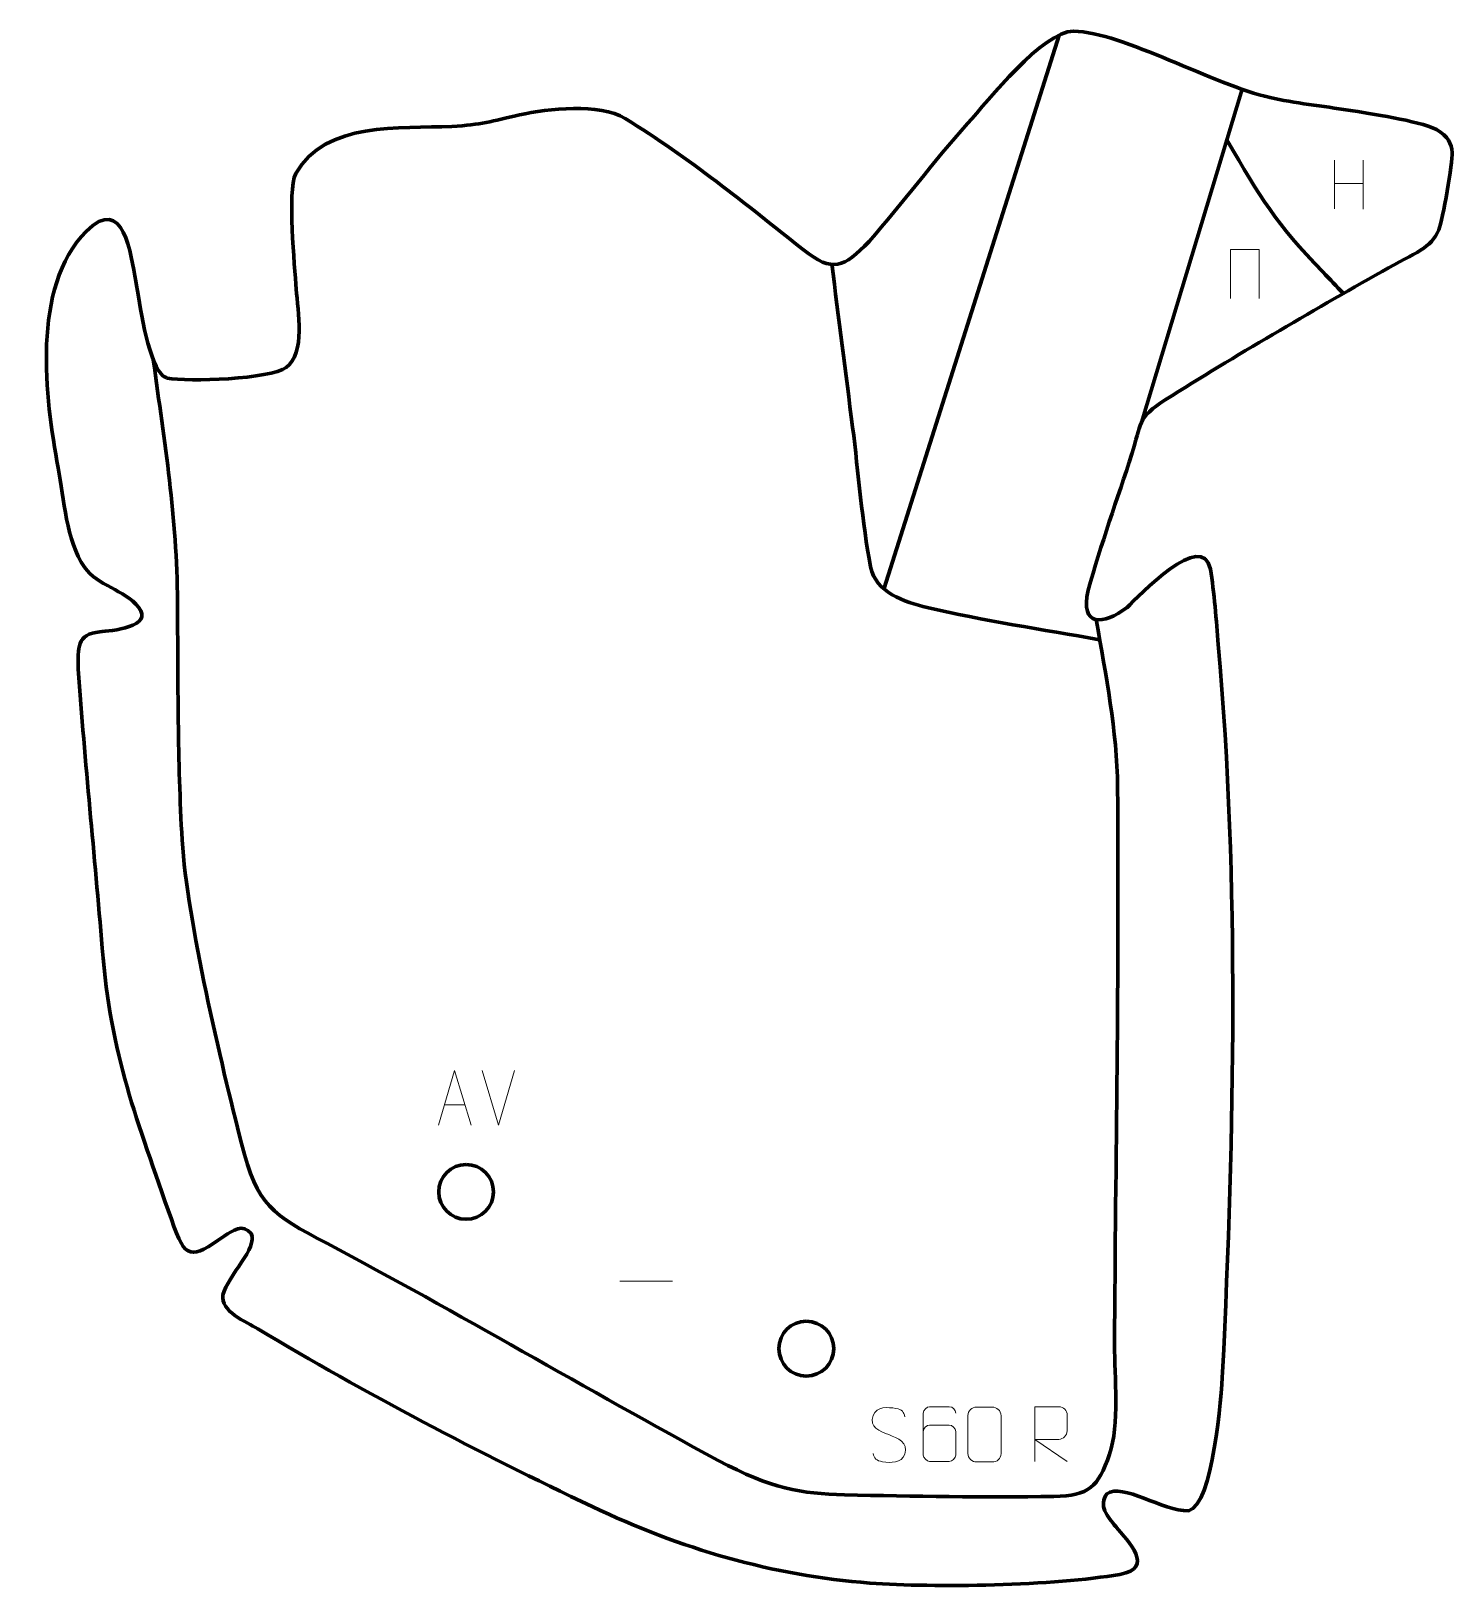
# Model space of a CAD drawing. Header units: millimetres. Extents: x 914 to 1562, y 132 to 841.
import ezdxf

# ---------------------------------------------------------------- set-up
doc = ezdxf.new("R2010")
doc.units = ezdxf.units.MM
doc.header["$MEASUREMENT"] = 0
doc.layers.add('layer 1', color=7, linetype='Continuous')
doc.layers.add('layer 2', color=7, linetype='Continuous')

msp = doc.modelspace()

# ---------------------------------------------------------------- linework, layer by layer
at = {"layer": 'layer 1', "color": 142, "lineweight": 200}
for centre in [(1111.9085, 311.9858), (1266.9547, 240.5483)]:
    msp.add_ellipse(centre, major_axis=(0, 12.5), ratio=1, dxfattribs=at)
at = {"layer": 'layer 1', "color": 140, "lineweight": 158}
for points in [[(1302.4754, 587.0877), (1302.4754, 587.0877), (1382.1575, 839.2181), (1382.1575, 839.2181)], [(1419.7282, 662.7129), (1419.7282, 662.7129), (1465.5223, 814.5363), (1465.5223, 814.5363)]]:
    msp.add_open_spline(points, degree=3, dxfattribs=at)
for points, knots in [([(1458.5885, 791.5483), (1474.1893, 764.8013), (1480.5252, 753.8922), (1502.4405, 731.1306), (1502.4405, 731.1306), (1505.5407, 727.9107), (1508.6373, 724.6908), (1511.7182, 721.4523)], [0, 0, 0, 0, 0.33333333, 0.33333333, 0.33333333, 0.33333333, 1, 1, 1, 1]), ([(1400.5836, 563.6632), (1374.7573, 568.2949), (1347.414, 572.3468), (1321.9915, 578.3794), (1321.9915, 578.3794), (1311.6838, 580.8253), (1298.5013, 585.1124), (1296.235, 596.8938), (1296.235, 596.8938), (1292.3761, 616.9532), (1290.6844, 640.0045), (1288.0541, 660.5371), (1288.0541, 660.5371), (1284.8626, 685.3756), (1281.6961, 710.2182), (1278.552, 735.0629)], [0, 0, 0, 0, 0.2, 0.2, 0.2, 0.2, 0.4, 0.4, 0.4, 0.4, 0.6, 0.6, 0.6, 0.6, 1, 1, 1, 1]), ([(969.3451, 691.2117), (974.5193, 653.092), (980.1108, 619.6718), (980.3635, 580.8214), (980.3635, 580.8214), (980.5992, 544.5743), (980.4148, 508.5482), (982.4652, 472.3273), (982.4652, 472.3273), (984.8796, 434.9724), (1000.2036, 370.9884), (1009.5325, 334.032), (1009.5325, 334.032), (1016.7402, 305.6184), (1023.4546, 301.7127), (1048.3982, 288.553), (1048.3982, 288.553), (1108.4066, 256.8943), (1166.9388, 221.8793), (1226.787, 189.6307), (1226.787, 189.6307), (1250.9795, 176.6187), (1264.6728, 174.4213), (1284.2929, 173.9538), (1284.2929, 173.9538), (1315.8909, 173.201), (1348.2706, 172.6544), (1379.8059, 173.2302), (1379.8059, 173.2302), (1395.9613, 173.5908), (1399.8387, 177.2004), (1405.1222, 192.4465), (1405.1222, 192.4465), (1409.7206, 205.7158), (1407.3623, 227.6637), (1407.4359, 242.3167), (1407.4359, 242.3167), (1407.8608, 326.9859), (1409.5705, 411.4395), (1408.8092, 496.156), (1408.8092, 496.156), (1408.5615, 522.735), (1403.4804, 546.841), (1399.0674, 572.828)], [0, 0, 0, 0, 0.08333333, 0.08333333, 0.08333333, 0.08333333, 0.16666667, 0.16666667, 0.16666667, 0.16666667, 0.25, 0.25, 0.25, 0.25, 0.33333333, 0.33333333, 0.33333333, 0.33333333, 0.41666667, 0.41666667, 0.41666667, 0.41666667, 0.5, 0.5, 0.5, 0.5, 0.58333333, 0.58333333, 0.58333333, 0.58333333, 0.66666667, 0.66666667, 0.66666667, 0.66666667, 0.75, 0.75, 0.75, 0.75, 0.83333333, 0.83333333, 0.83333333, 0.83333333, 1, 1, 1, 1])]:
    msp.add_open_spline(points, degree=3, knots=knots, dxfattribs=at)
at = {"layer": 'layer 1', "color": 250, "lineweight": 9}
for points in [[(1507.5956, 782.2019), (1507.5956, 782.2019), (1507.5956, 760.0092), (1507.5956, 760.0092)], [(1520.7113, 782.2019), (1520.7113, 782.2019), (1520.7113, 759.8516), (1520.7113, 759.8516)], [(1507.6131, 771.5595), (1507.6131, 771.5595), (1520.7113, 771.5595), (1520.7113, 771.5595)], [(1126.6132, 342.4089), (1126.6132, 342.4089), (1119.2914, 367.3625), (1119.2914, 367.3625)], [(1133.9351, 367.3625), (1133.9351, 367.3625), (1126.6133, 342.4089), (1126.6133, 342.4089)], [(1101.9763, 351.6656), (1101.9763, 351.6656), (1111.472, 351.6656), (1111.472, 351.6656)], [(1182.033, 271.2322), (1182.033, 271.2322), (1206.011, 271.2322), (1206.011, 271.2322)]]:
    msp.add_open_spline(points, degree=3, dxfattribs=at)
for points, knots in [([(1460.2484, 719.1094), (1460.2484, 719.1094), (1460.2484, 741.4597), (1460.2484, 741.4597), (1460.2484, 741.4597), (1460.2484, 741.4597), (1473.3667, 741.4597), (1473.3667, 741.4597), (1473.3667, 741.4597), (1473.3667, 741.4597), (1473.3667, 719.1094), (1473.3667, 719.1094)], [0, 0, 0, 0, 0.25, 0.25, 0.25, 0.25, 0.5, 0.5, 0.5, 0.5, 1, 1, 1, 1]), ([(1099.2537, 342.4162), (1099.2537, 342.4162), (1106.6247, 367.3697), (1106.6247, 367.3697), (1106.6247, 367.3697), (1106.6247, 367.3697), (1114.1946, 342.4162), (1114.1946, 342.4162)], [0, 0, 0, 0, 0.33333333, 0.33333333, 0.33333333, 0.33333333, 1, 1, 1, 1]), ([(1304.5884, 201.3547), (1300.3401, 202.8251), (1295.432, 204.6209), (1297.4371, 210.1412), (1297.4371, 210.1412), (1298.9406, 214.2811), (1304.1542, 213.8926), (1307.7578, 213.2915), (1307.7578, 213.2915), (1310.6184, 212.8143), (1311.4831, 211.6011), (1311.7937, 209.517)], [0, 0, 0, 0, 0.25, 0.25, 0.25, 0.25, 0.5, 0.5, 0.5, 0.5, 1, 1, 1, 1]), ([(1335.045, 211.1206), (1335.0209, 212.4601), (1333.6647, 214.1133), (1332.0928, 214.079), (1332.0928, 214.079), (1329.108, 214.0787), (1326.1228, 214.0787), (1323.1374, 214.079), (1323.1374, 214.079), (1321.9183, 214.0939), (1320.1901, 212.6563), (1320.1851, 211.1206), (1320.1851, 211.1206), (1320.1854, 204.7601), (1320.1854, 198.3993), (1320.1851, 192.0386), (1320.1851, 192.0386), (1320.1898, 190.8757), (1321.9183, 189.1046), (1323.1374, 189.0802), (1323.1374, 189.0802), (1326.1228, 189.0805), (1329.108, 189.0805), (1332.0928, 189.0802), (1332.0928, 189.0802), (1333.3709, 189.124), (1335.0406, 190.7385), (1335.045, 192.0386), (1335.045, 192.0386), (1335.045, 195.6219), (1335.045, 199.205), (1335.045, 202.7877), (1335.045, 202.7877), (1335.0065, 204.2659), (1333.4238, 205.6988), (1332.0928, 205.6968), (1332.0928, 205.6968), (1329.108, 205.6971), (1326.1228, 205.6971), (1323.1374, 205.6968), (1323.1374, 205.6968), (1321.8079, 205.7018), (1320.1649, 204.1945), (1320.2066, 202.766)], [0, 0, 0, 0, 0.08333333, 0.08333333, 0.08333333, 0.08333333, 0.16666667, 0.16666667, 0.16666667, 0.16666667, 0.25, 0.25, 0.25, 0.25, 0.33333333, 0.33333333, 0.33333333, 0.33333333, 0.41666667, 0.41666667, 0.41666667, 0.41666667, 0.5, 0.5, 0.5, 0.5, 0.58333333, 0.58333333, 0.58333333, 0.58333333, 0.66666667, 0.66666667, 0.66666667, 0.66666667, 0.75, 0.75, 0.75, 0.75, 0.83333333, 0.83333333, 0.83333333, 0.83333333, 1, 1, 1, 1]), ([(1344.5593, 213.8758), (1346.9254, 213.8758), (1349.2919, 213.8758), (1351.6584, 213.8758), (1351.6584, 213.8758), (1353.6389, 213.9114), (1355.6649, 212.4171), (1355.692, 209.975), (1355.692, 209.975), (1355.6916, 204.2176), (1355.6916, 198.4598), (1355.692, 192.7016), (1355.692, 192.7016), (1355.5499, 190.374), (1353.8435, 188.8917), (1351.6584, 188.8809), (1351.6584, 188.8809), (1349.286, 188.8813), (1346.9136, 188.8813), (1344.5416, 188.8809), (1344.5416, 188.8809), (1342.5831, 188.7753), (1340.5767, 190.6632), (1340.5881, 192.6842), (1340.5881, 192.6842), (1340.5885, 198.4648), (1340.5885, 204.2451), (1340.5881, 210.0249), (1340.5881, 210.0249), (1340.5924, 212.1669), (1342.3695, 213.8894), (1344.5593, 213.8758)], [0, 0, 0, 0, 0.11111111, 0.11111111, 0.11111111, 0.11111111, 0.22222222, 0.22222222, 0.22222222, 0.22222222, 0.33333333, 0.33333333, 0.33333333, 0.33333333, 0.44444444, 0.44444444, 0.44444444, 0.44444444, 0.55555556, 0.55555556, 0.55555556, 0.55555556, 0.66666667, 0.66666667, 0.66666667, 0.66666667, 0.77777778, 0.77777778, 0.77777778, 0.77777778, 1, 1, 1, 1]), ([(1371.165, 189.0887), (1371.165, 189.0887), (1371.165, 214.0422), (1371.165, 214.0422), (1371.165, 214.0422), (1374.7598, 214.0422), (1378.3553, 214.0422), (1381.9505, 214.0422), (1381.9505, 214.0422), (1384.2758, 214.0045), (1385.8331, 212.5145), (1385.829, 210.1481), (1385.829, 210.1481), (1385.8286, 208.1126), (1385.8286, 205.0532), (1385.829, 203.0172), (1385.829, 203.0172), (1385.8225, 201.1417), (1384.0102, 199.1999), (1382.0007, 199.1808), (1382.0007, 199.1808), (1382.0007, 199.1808), (1371.165, 199.1808), (1371.165, 199.1808), (1371.165, 199.1808), (1371.165, 199.1808), (1385.8197, 189.0887), (1385.8197, 189.0887)], [0, 0, 0, 0, 0.125, 0.125, 0.125, 0.125, 0.25, 0.25, 0.25, 0.25, 0.375, 0.375, 0.375, 0.375, 0.5, 0.5, 0.5, 0.5, 0.625, 0.625, 0.625, 0.625, 0.75, 0.75, 0.75, 0.75, 1, 1, 1, 1]), ([(1304.5884, 201.3546), (1308.607, 199.7079), (1313.6365, 197.8196), (1311.8025, 192.4593), (1311.8025, 192.4593), (1310.3427, 188.1929), (1305.4319, 188.4496), (1301.7058, 189.0043), (1301.7058, 189.0043), (1298.9558, 189.4141), (1297.7349, 190.6276), (1297.3569, 192.7398)], [0, 0, 0, 0, 0.25, 0.25, 0.25, 0.25, 0.5, 0.5, 0.5, 0.5, 1, 1, 1, 1])]:
    msp.add_open_spline(points, degree=3, knots=knots, dxfattribs=at)
at = {"layer": 'layer 2', "color": 242, "lineweight": 158}
msp.add_open_spline([(975.7244, 682.89), (985.0666, 681.0533), (1022.8143, 682.3602), (1029.9391, 687.726), (1029.9391, 687.726), (1038.7811, 694.385), (1035.2077, 713.3757), (1034.5237, 723.3784), (1034.5237, 723.3784), (1033.7763, 734.2447), (1030.3499, 767.695), (1034.2461, 776.1029), (1034.2461, 776.1029), (1048.0433, 800.1185), (1081.6473, 796.4432), (1105.3936, 797.5956), (1105.3936, 797.5956), (1118.9744, 798.3486), (1123.3853, 799.9677), (1136.1747, 802.8183), (1136.1747, 802.8183), (1149.4905, 805.672), (1172.4167, 808.422), (1184.4643, 801.2027), (1184.4643, 801.2027), (1213.7274, 783.0327), (1238.8147, 762.6667), (1265.6597, 741.3642), (1265.6597, 741.3642), (1279.1119, 730.6894), (1283.8734, 733.2578), (1295.5567, 745.1418), (1295.5567, 745.1418), (1310.9954, 762.7809), (1324.6522, 781.3188), (1340.4493, 798.848), (1340.4493, 798.848), (1349.7699, 809.4098), (1374.789, 841.0017), (1388.7722, 841.0156), (1388.7722, 841.0156), (1411.0729, 840.4916), (1452.8977, 816.4822), (1478.3028, 810.73), (1478.3028, 810.73), (1489.1137, 808.2822), (1502.7891, 806.764), (1513.9618, 804.9992), (1513.9618, 804.9992), (1524.2159, 803.3795), (1545.1076, 800.2932), (1554.2323, 796.2333), (1554.2323, 796.2333), (1559.3204, 793.065), (1561.0684, 789.6033), (1561.3212, 785.7497), (1561.3212, 785.7497), (1561.6148, 781.2743), (1556.9264, 754.7904), (1555.1701, 750.5105), (1555.1701, 750.5105), (1551.6581, 741.9523), (1545.1606, 740.4776), (1529.3851, 731.5237), (1529.3851, 731.5237), (1496.3634, 712.7811), (1462.5612, 693.209), (1430.4954, 672.9235), (1430.4954, 672.9235), (1417.7223, 664.843), (1419.5711, 661.8776), (1415.3202, 648.3503), (1415.3202, 648.3503), (1408.7359, 627.8029), (1401.1033, 606.9115), (1395.4231, 586.1586), (1395.4231, 586.1586), (1391.5439, 569.3966), (1402.3101, 570.1428), (1413.1086, 578.3834), (1413.1086, 578.3834), (1418.291, 583.2455), (1447.7828, 614.4327), (1451.0834, 595.7328), (1451.0834, 595.7328), (1452.8638, 585.6457), (1453.8076, 571.8464), (1454.7247, 561.4967), (1454.7247, 561.4967), (1464.3899, 452.2789), (1461.9591, 339.3583), (1456.6994, 229.8247), (1456.6994, 229.8247), (1455.9987, 219.0798), (1452.3784, 169.2503), (1441.1293, 166.6293), (1441.1293, 166.6293), (1429.4832, 166.5166), (1410.8768, 179.5266), (1403.9571, 174.3781), (1403.9571, 174.3781), (1399.7945, 169.2043), (1404.3973, 163.7398), (1407.9494, 159.5033), (1407.9494, 159.5033), (1413.7772, 152.5527), (1425.9598, 140.5321), (1409.8433, 137.6802), (1409.8433, 137.6802), (1380.3237, 132.4567), (1325.1493, 131.5144), (1295.9302, 133.7095), (1295.9302, 133.7095), (1251.6501, 137.0359), (1209.3457, 149.4321), (1169.3846, 168.5331), (1169.3846, 168.5331), (1117.6521, 193.1894), (1066.0464, 219.9897), (1016.9761, 249.6369), (1016.9761, 249.6369), (1011.7982, 252.6284), (999.7098, 257.5938), (1001.0647, 265.0237), (1001.0647, 265.0237), (1003.3873, 274.0646), (1017.2364, 286.4064), (1013.9235, 293.0307), (1013.9235, 293.0307), (1010.0426, 297.6729), (1005.8449, 294.5254), (1001.5933, 291.7555), (1001.5933, 291.7555), (986.4883, 281.4824), (984.1391, 280.3579), (977.5833, 299.4925), (977.5833, 299.4925), (961.8123, 344.9025), (949.9968, 373.9317), (946.0547, 423.0315), (946.0547, 423.0315), (942.6218, 465.3902), (938.1364, 507.8732), (935.1578, 550.2217), (935.1578, 550.2217), (934.8804, 559.8699), (934.4767, 566.2763), (945.0355, 567.2408), (945.0355, 567.2408), (949.803, 567.6763), (969.8341, 569.4121), (962.6409, 578.4258), (962.6409, 578.4258), (956.093, 586.6309), (944.0208, 588.0423), (937.9579, 596.7236), (937.9579, 596.7236), (929.5608, 608.7472), (928.6951, 627.8141), (926.0013, 642.0482), (926.0013, 642.0482), (920.0263, 673.918), (913.6677, 724.3263), (938.7593, 749.7398), (938.7593, 749.7398), (955.808, 767.0072), (959.1936, 738.9278), (961.3571, 727.0852), (961.3571, 727.0852), (963.2076, 716.9557), (966.4341, 692.2893), (972.8938, 684.7904), (972.8938, 684.7904), (973.8794, 683.7652), (974.4521, 683.4463), (975.7244, 682.89)], degree=3, knots=[0, 0, 0, 0, 0.02222222, 0.02222222, 0.02222222, 0.02222222, 0.04444444, 0.04444444, 0.04444444, 0.04444444, 0.06666667, 0.06666667, 0.06666667, 0.06666667, 0.08888889, 0.08888889, 0.08888889, 0.08888889, 0.11111111, 0.11111111, 0.11111111, 0.11111111, 0.13333333, 0.13333333, 0.13333333, 0.13333333, 0.15555556, 0.15555556, 0.15555556, 0.15555556, 0.17777778, 0.17777778, 0.17777778, 0.17777778, 0.2, 0.2, 0.2, 0.2, 0.22222222, 0.22222222, 0.22222222, 0.22222222, 0.24444444, 0.24444444, 0.24444444, 0.24444444, 0.26666667, 0.26666667, 0.26666667, 0.26666667, 0.28888889, 0.28888889, 0.28888889, 0.28888889, 0.31111111, 0.31111111, 0.31111111, 0.31111111, 0.33333333, 0.33333333, 0.33333333, 0.33333333, 0.35555556, 0.35555556, 0.35555556, 0.35555556, 0.37777778, 0.37777778, 0.37777778, 0.37777778, 0.4, 0.4, 0.4, 0.4, 0.42222222, 0.42222222, 0.42222222, 0.42222222, 0.44444444, 0.44444444, 0.44444444, 0.44444444, 0.46666667, 0.46666667, 0.46666667, 0.46666667, 0.48888889, 0.48888889, 0.48888889, 0.48888889, 0.51111111, 0.51111111, 0.51111111, 0.51111111, 0.53333333, 0.53333333, 0.53333333, 0.53333333, 0.55555556, 0.55555556, 0.55555556, 0.55555556, 0.57777778, 0.57777778, 0.57777778, 0.57777778, 0.6, 0.6, 0.6, 0.6, 0.62222222, 0.62222222, 0.62222222, 0.62222222, 0.64444444, 0.64444444, 0.64444444, 0.64444444, 0.66666667, 0.66666667, 0.66666667, 0.66666667, 0.68888889, 0.68888889, 0.68888889, 0.68888889, 0.71111111, 0.71111111, 0.71111111, 0.71111111, 0.73333333, 0.73333333, 0.73333333, 0.73333333, 0.75555556, 0.75555556, 0.75555556, 0.75555556, 0.77777778, 0.77777778, 0.77777778, 0.77777778, 0.8, 0.8, 0.8, 0.8, 0.82222222, 0.82222222, 0.82222222, 0.82222222, 0.84444444, 0.84444444, 0.84444444, 0.84444444, 0.86666667, 0.86666667, 0.86666667, 0.86666667, 0.88888889, 0.88888889, 0.88888889, 0.88888889, 0.91111111, 0.91111111, 0.91111111, 0.91111111, 0.93333333, 0.93333333, 0.93333333, 0.93333333, 0.95555556, 0.95555556, 0.95555556, 0.95555556, 1, 1, 1, 1], dxfattribs=at)

doc.saveas('drawing.dxf')
